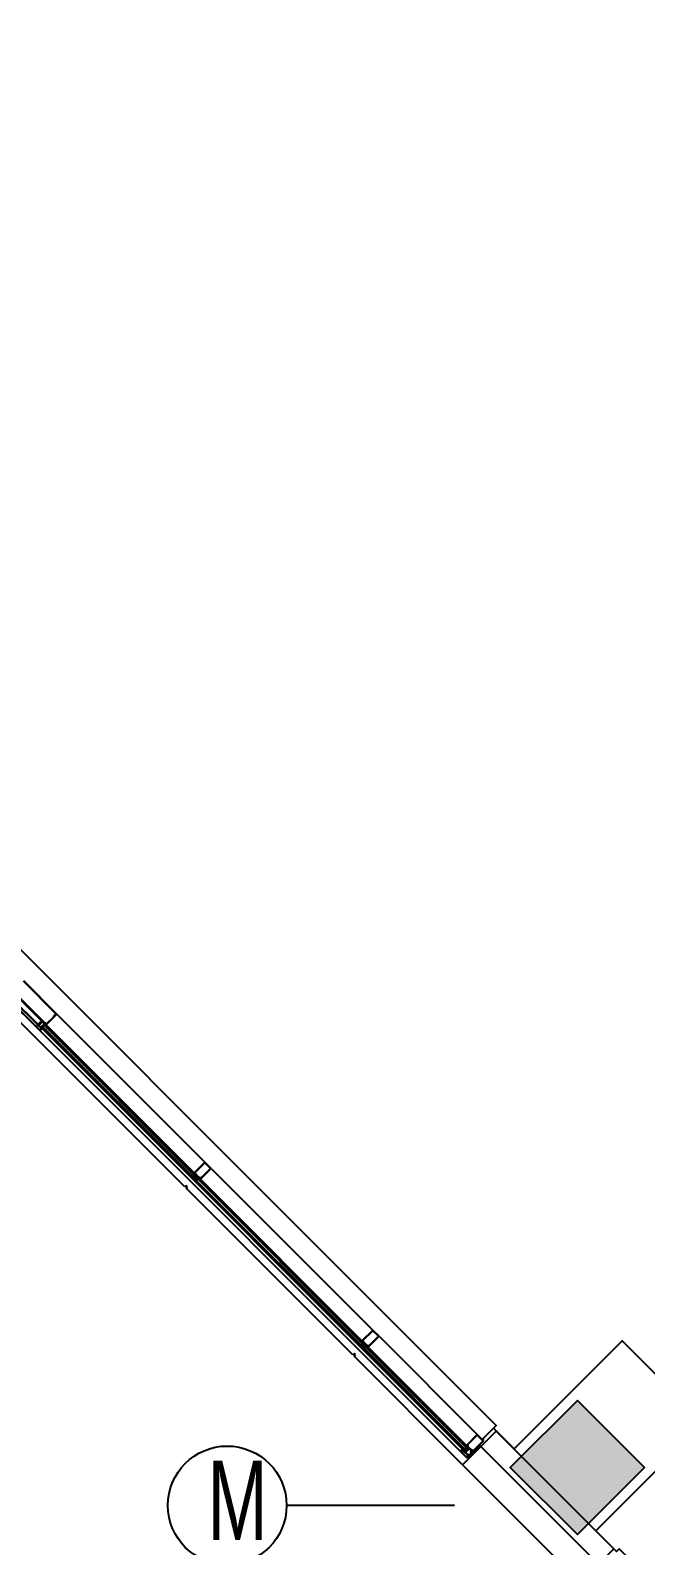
# Model space of a CAD drawing. Header units: inches. Extents: x -71 to 4528, y -885 to 4524.
# Drawn here: x 249.4 to 405, y 367.9 to 750.8 of the extents above; entities that cross this region are included whole.
import ezdxf

# ---------------------------------------------------------------- set-up
doc = ezdxf.new("R2010")
doc.units = ezdxf.units.IN
doc.header["$LTSCALE"] = 96
doc.header["$MEASUREMENT"] = 0
for name, color, linetype in [('A-Anno-Bldg', 7, 'Continuous'), ('A-Bldg-Patt', 5, 'Continuous'), ('A-Cols-Bldg', 235, 'Continuous'), ('A-Glaz-Exst', 53, 'Continuous'), ('A-Wall-Bldg', 235, 'Continuous')]:
    doc.layers.add(name, color=color, linetype=linetype)
doc.layers.add('Viewport', color=14, linetype='Continuous', plot=False)
doc.styles.add('XFINE_1-8', font='ARIALN.TTF', dxfattribs={"width": 0.8, "height": 10})

msp = doc.modelspace()

# ---------------------------------------------------------------- hatches: boundary and pattern name
at = {"layer": 'A-Bldg-Patt'}
msp.add_hatch(color=256, dxfattribs=at).paths.add_polyline_path([(387.69, 404.65), (370.72, 387.68), (387.69, 370.71), (404.66, 387.68)])

# ---------------------------------------------------------------- linework, layer by layer
at = {"layer": 'A-Anno-Bldg'}
msp.add_lwpolyline([(356.65, 378.11), (314.19, 378.11)], dxfattribs=at)
msp.add_circle((299.19, 378.11), 15, dxfattribs=at)
at = {"layer": 'A-Cols-Bldg'}
msp.add_lwpolyline([(387.69, 404.65), (370.72, 387.68), (387.69, 370.71), (404.66, 387.68)], close=True, dxfattribs=at)
at = {"layer": 'A-Glaz-Exst'}
for p, q in [((247.68, 510.72), (256.16, 502.23)), ((255.98, 502.23), (247.68, 510.54)), ((243.43, 506.47), (251.92, 497.99)), ((251.93, 498.07), (243.51, 506.48)), ((244.78, 506.01), (251.46, 499.34)), ((251.54, 499.42), (244.87, 506.1)), ((253.17, 499.94), (245.39, 507.72)), ((246.06, 506.88), (252.32, 500.61)), ((255.81, 502.24), (255.28, 501.71)), ((255.37, 501.62), (255.86, 502.11)), ((255.46, 501.53), (255.37, 501.62)), ((255.41, 501.66), (255.98, 502.23)), ((256.16, 502.23), (255.45, 501.53)), ((255.86, 502.19), (255.81, 502.24)), ((256.16, 502.23), (293.55, 464.84)), ((288.51, 458.57), (246.44, 500.64)), ((251.16, 499.43), (251.24, 499.51)), ((251.4, 499.19), (251.16, 499.43)), ((251.21, 499.53), (251.24, 499.56)), ((251.5, 499.24), (251.21, 499.53)), ((251.22, 499.37), (251.3, 499.45)), ((251.24, 499.56), (251.53, 499.27)), ((251.34, 499.64), (251.41, 499.72)), ((251.45, 499.53), (251.34, 499.64)), ((251.34, 499.25), (251.42, 499.33)), ((251.48, 499.26), (251.4, 499.19)), ((251.88, 500.17), (251.41, 499.7)), ((251.41, 499.7), (251.43, 499.69)), ((251.42, 499.68), (251.43, 499.67)), ((251.46, 499.34), (251.5, 499.34)), ((251.61, 499.37), (251.5, 499.47)), ((251.5, 499.34), (251.5, 499.29)), ((251.5, 499.29), (252.06, 498.74)), ((251.53, 499.27), (251.5, 499.24)), ((251.56, 499.69), (251.79, 499.91)), ((251.56, 499.67), (251.58, 499.69)), ((251.58, 499.71), (251.59, 499.73)), ((251.59, 499.73), (251.7, 499.75)), ((252.11, 498.86), (251.59, 499.38)), ((251.69, 499.44), (251.61, 499.37)), ((251.66, 499.61), (251.65, 499.59)), ((251.65, 499.46), (251.65, 499.45)), ((251.88, 499.82), (251.66, 499.59)), ((251.66, 499.46), (251.67, 499.44)), ((251.67, 499.44), (252.14, 499.91)), ((251.7, 499.62), (251.69, 499.61)), ((251.72, 499.73), (251.7, 499.62)), ((251.79, 499.91), (251.92, 499.95)), ((251.9, 500.07), (251.88, 500.17)), ((251.92, 499.95), (251.88, 499.82)), ((252.08, 500.24), (251.9, 500.07)), ((251.92, 497.99), (252.45, 498.52)), ((358.16, 391.75), (251.92, 497.99)), ((252.04, 498.18), (251.93, 498.07)), ((251.97, 498.25), (252.04, 498.18)), ((252.1, 498.43), (251.99, 498.37)), ((251.99, 498.37), (252.05, 498.31)), ((252.07, 498.21), (252, 498.29)), ((252.02, 498.62), (252.11, 498.53)), ((252.04, 499.93), (252.21, 500.1)), ((252.14, 499.91), (252.04, 499.93)), ((252.32, 500.61), (252.05, 500.35)), ((252.05, 500.26), (252.08, 500.24)), ((252.05, 498.31), (252.22, 498.37)), ((252.22, 498.37), (252.07, 498.21)), ((252.11, 498.82), (252.11, 498.86)), ((252.15, 498.82), (252.11, 498.82)), ((252.25, 499), (252.12, 498.87)), ((252.12, 498.87), (252.21, 498.78)), ((252.23, 498.54), (252.12, 498.65)), ((252.16, 498.81), (252.15, 498.82)), ((252.16, 498.76), (252.16, 498.81)), ((252.21, 498.76), (252.16, 498.76)), ((252.17, 498.73), (252.16, 498.72)), ((252.16, 498.72), (252.19, 498.62)), ((252.2, 498.68), (252.17, 498.73)), ((252.19, 498.62), (252.29, 498.59)), ((252.2, 499.04), (252.38, 499.22)), ((290.59, 460.65), (252.2, 499.04)), ((252.21, 498.69), (252.2, 498.68)), ((252.43, 498.54), (252.2, 498.41)), ((252.2, 498.41), (252.4, 498.53)), ((252.2, 498.41), (252.22, 498.37)), ((252.22, 498.37), (252.2, 498.41)), ((252.21, 500.1), (252.23, 500.08)), ((252.22, 498.75), (252.21, 498.76)), ((252.24, 498.63), (252.25, 498.65)), ((252.29, 498.61), (252.24, 498.63)), ((252.66, 498.6), (252.25, 499)), ((290.59, 460.74), (252.29, 499.04)), ((252.29, 498.59), (252.29, 498.61)), ((252.32, 500.08), (252.58, 500.35)), ((252.32, 498.66), (358.69, 392.29)), ((290.64, 460.78), (252.33, 499.09)), ((252.34, 498.63), (252.33, 498.64)), ((252.34, 498.65), (252.46, 498.53)), ((252.34, 498.58), (252.34, 498.63)), ((252.38, 498.58), (252.34, 498.58)), ((252.38, 499.22), (290.77, 460.83)), ((290.68, 460.83), (252.38, 499.13)), ((252.4, 498.57), (252.38, 498.58)), ((252.4, 498.53), (252.4, 498.57)), ((252.45, 498.52), (252.43, 498.54)), ((252.45, 499.15), (252.81, 499.5)), ((252.71, 498.89), (252.45, 499.15)), ((252.46, 498.53), (252.66, 498.6)), ((252.82, 499.4), (252.55, 499.14)), ((252.55, 499.09), (252.7, 498.94)), ((252.58, 500.35), (253.2, 499.74)), ((252.84, 499.34), (252.61, 499.11)), ((252.75, 498.93), (252.71, 498.89)), ((252.73, 499.57), (252.91, 499.75)), ((291.12, 461.18), (252.73, 499.57)), ((252.75, 498.94), (252.76, 498.96)), ((252.77, 498.95), (252.75, 498.93)), ((252.76, 498.96), (252.77, 498.95)), ((252.81, 499.5), (253.06, 499.24)), ((291.12, 461.27), (252.82, 499.57)), ((291.17, 461.31), (252.86, 499.62)), ((253.01, 499.26), (252.86, 499.4)), ((252.91, 499.75), (291.3, 461.36)), ((291.21, 461.36), (252.91, 499.66)), ((252.96, 499.71), (253.09, 499.83)), ((253.36, 499.3), (252.96, 499.71)), ((252.99, 499.19), (253.01, 499.21)), ((253, 499.18), (252.99, 499.19)), ((253.02, 499.2), (253, 499.18)), ((253.06, 499.24), (253.02, 499.2)), ((253.09, 499.83), (253.18, 499.74)), ((253.18, 499.95), (253.17, 499.94)), ((253.22, 499.78), (253.23, 499.8)), ((253.27, 499.75), (253.22, 499.78)), ((253.23, 499.8), (253.33, 499.77)), ((253.26, 499.74), (253.27, 499.75)), ((253.3, 499.83), (253.41, 499.72)), ((253.32, 499.71), (253.31, 499.7)), ((253.31, 499.62), (253.43, 499.5)), ((253.31, 499.61), (253.42, 499.5)), ((253.35, 499.66), (253.32, 499.71)), ((253.33, 499.77), (253.36, 499.67)), ((253.53, 499.78), (253.35, 499.95)), ((253.36, 499.67), (253.35, 499.66)), ((253.42, 499.5), (253.36, 499.3)), ((253.42, 499.49), (290.81, 462.1)), ((255.46, 501.53), (253.43, 499.5)), ((255.25, 501.5), (253.53, 499.78)), ((255.45, 501.53), (255.41, 501.57)), ((293.55, 464.84), (290.81, 462.1)), ((293.55, 464.67), (290.99, 462.1)), ((295.14, 463.25), (293.55, 464.84)), ((294.96, 463.25), (293.55, 464.67)), ((290.51, 461.17), (290.47, 461.13)), ((290.47, 461.13), (290.73, 460.87)), ((290.53, 461.19), (290.51, 461.17)), ((290.52, 461.16), (290.54, 461.18)), ((290.67, 460.97), (290.52, 461.11)), ((290.54, 461.18), (290.53, 461.19)), ((290.59, 460.65), (290.77, 460.83)), ((290.92, 461.26), (290.69, 461.03)), ((290.98, 461.23), (290.72, 460.97)), ((290.73, 460.87), (291.08, 461.23)), ((290.78, 461.44), (290.76, 461.42)), ((290.76, 461.42), (290.77, 461.41)), ((290.77, 461.41), (290.79, 461.43)), ((290.82, 461.48), (290.78, 461.44)), ((290.81, 462.1), (291.4, 461.51)), ((291.08, 461.23), (290.82, 461.48)), ((290.84, 461.43), (290.98, 461.28)), ((290.85, 460.82), (290.84, 460.79)), ((290.84, 460.79), (290.84, 460.76)), ((290.84, 460.76), (290.84, 460.74)), ((290.84, 460.74), (290.85, 460.71)), ((290.86, 460.87), (290.85, 460.85)), ((290.85, 460.85), (290.85, 460.82)), ((290.85, 460.71), (290.85, 460.69)), ((290.85, 460.69), (290.86, 460.66)), ((290.87, 460.9), (290.86, 460.87)), ((290.86, 460.66), (290.87, 460.64)), ((290.88, 460.93), (290.87, 460.9)), ((290.87, 460.64), (290.89, 460.62)), ((290.9, 460.96), (290.88, 460.93)), ((290.89, 460.62), (290.9, 460.61)), ((290.92, 460.99), (290.9, 460.96)), ((290.9, 460.61), (290.92, 460.59)), ((290.94, 461.01), (290.92, 460.99)), ((290.92, 460.59), (290.94, 460.58)), ((291.06, 461.85), (290.94, 461.72)), ((290.96, 461.04), (290.94, 461.01)), ((290.94, 460.58), (290.96, 460.57)), ((290.95, 460.3), (291.12, 460.47)), ((333.02, 418.22), (290.95, 460.3)), ((290.98, 461.06), (290.96, 461.04)), ((290.96, 460.57), (290.98, 460.56)), ((291, 461.08), (290.98, 461.06)), ((290.98, 460.56), (291.01, 460.55)), ((290.99, 462.1), (291.1, 461.99)), ((291.03, 461.1), (291, 461.08)), ((291.01, 460.55), (291.03, 460.55)), ((291.05, 461.12), (291.03, 461.1)), ((291.03, 460.55), (291.06, 460.54)), ((333.03, 418.31), (291.04, 460.3)), ((291.08, 461.14), (291.05, 461.12)), ((291.06, 460.54), (291.09, 460.55)), ((291.11, 461.15), (291.08, 461.14)), ((333.06, 418.36), (291.08, 460.34)), ((291.09, 460.55), (291.11, 460.55)), ((291.1, 461.99), (291.17, 462.05)), ((291.14, 461.17), (291.11, 461.15)), ((291.11, 460.55), (291.14, 460.56)), ((291.12, 461.18), (291.3, 461.36)), ((291.12, 460.47), (333.2, 418.4)), ((333.11, 418.39), (291.12, 460.38)), ((291.16, 461.18), (291.14, 461.17)), ((291.14, 460.56), (291.17, 460.56)), ((291.19, 461.19), (291.16, 461.18)), ((291.23, 461.99), (291.17, 461.92)), ((291.17, 461.92), (292.22, 460.87)), ((291.17, 460.43), (291.52, 460.78)), ((291.17, 460.56), (291.2, 460.57)), ((291.42, 460.17), (291.17, 460.43)), ((291.22, 461.19), (291.19, 461.19)), ((291.2, 460.57), (291.23, 460.59)), ((291.25, 461.2), (291.22, 461.19)), ((291.23, 460.59), (291.26, 460.6)), ((291.28, 461.2), (291.25, 461.2)), ((291.26, 460.6), (291.28, 460.62)), ((291.53, 460.69), (291.27, 460.42)), ((291.27, 460.37), (291.41, 460.23)), ((291.32, 461.42), (291.28, 461.38)), ((291.3, 461.2), (291.28, 461.2)), ((291.28, 460.62), (291.31, 460.64)), ((291.33, 461.19), (291.3, 461.2)), ((291.31, 460.64), (291.33, 460.66)), ((291.39, 461.35), (291.32, 461.42)), ((291.35, 461.18), (291.33, 461.19)), ((291.33, 460.66), (291.36, 460.68)), ((291.56, 460.62), (291.33, 460.4)), ((291.37, 461.18), (291.35, 461.18)), ((291.4, 461.51), (291.36, 461.47)), ((291.36, 461.47), (291.43, 461.4)), ((291.36, 460.68), (291.38, 460.71)), ((291.4, 461.17), (291.37, 461.18)), ((291.38, 460.71), (291.4, 460.73)), ((291.43, 461.4), (291.39, 461.35)), ((291.42, 461.15), (291.4, 461.17)), ((291.4, 460.73), (291.42, 460.76)), ((291.43, 461.14), (291.42, 461.15)), ((291.42, 460.76), (291.44, 460.78)), ((291.47, 460.22), (291.42, 460.17)), ((291.43, 461.4), (291.47, 461.44)), ((291.45, 461.12), (291.43, 461.14)), ((291.44, 460.78), (291.45, 460.81)), ((291.46, 461.1), (291.45, 461.12)), ((291.45, 460.81), (291.46, 460.84)), ((291.47, 461.08), (291.46, 461.1)), ((291.46, 460.84), (291.48, 460.87)), ((291.46, 460.23), (291.48, 460.25)), ((291.47, 461.44), (291.74, 461.18)), ((291.48, 461.06), (291.47, 461.08)), ((291.49, 460.24), (291.47, 460.22)), ((291.49, 461.03), (291.48, 461.06)), ((291.48, 460.83), (291.65, 461)), ((291.48, 460.9), (291.49, 460.92)), ((291.48, 460.87), (291.48, 460.9)), ((333.55, 418.75), (291.48, 460.83)), ((291.48, 460.25), (291.49, 460.24)), ((291.49, 461.01), (291.49, 461.03)), ((291.49, 460.98), (291.49, 461.01)), ((291.49, 460.95), (291.49, 460.98)), ((291.49, 460.92), (291.49, 460.95)), ((291.52, 460.78), (291.78, 460.53)), ((333.55, 418.84), (291.57, 460.83)), ((291.73, 460.54), (291.58, 460.69)), ((333.59, 418.89), (291.61, 460.87)), ((291.69, 461.13), (291.65, 461.09)), ((291.65, 461.09), (291.72, 461.02)), ((291.65, 461), (333.73, 418.93)), ((333.64, 418.93), (291.65, 460.92)), ((291.72, 461.02), (291.68, 460.98)), ((291.74, 461.18), (291.69, 461.13)), ((291.69, 461.13), (291.76, 461.06)), ((291.71, 460.47), (291.73, 460.49)), ((291.72, 460.46), (291.71, 460.47)), ((291.73, 460.48), (291.72, 460.46)), ((291.78, 460.53), (291.73, 460.48)), ((291.76, 461.06), (291.81, 461.11)), ((291.81, 461.11), (292.4, 460.51)), ((292.15, 460.77), (292.02, 460.64)), ((292.22, 460.87), (292.28, 460.94)), ((292.35, 460.87), (292.28, 460.8)), ((292.28, 460.8), (292.4, 460.69)), ((292.4, 460.69), (294.96, 463.25)), ((292.4, 460.51), (295.14, 463.25)), ((292.4, 460.51), (333.24, 419.68)), ((295.14, 463.25), (335.98, 422.42)), ((288.91, 458.88), (288.51, 458.57)), ((288.86, 458.21), (289.17, 458.61)), ((330.94, 416.14), (288.86, 458.21)), ((289.17, 458.61), (288.91, 458.88)), ((335.98, 422.42), (333.24, 419.68)), ((335.98, 422.24), (333.41, 419.68)), ((337.57, 420.83), (335.98, 422.42)), ((337.39, 420.83), (335.98, 422.24)), ((332.94, 418.75), (332.9, 418.7)), ((332.9, 418.7), (333.15, 418.45)), ((332.96, 418.76), (332.94, 418.75)), ((332.95, 418.74), (332.97, 418.75)), ((333.1, 418.54), (332.95, 418.69)), ((332.97, 418.75), (332.96, 418.76)), ((333.02, 418.22), (333.2, 418.4)), ((333.35, 418.83), (333.12, 418.6)), ((333.41, 418.81), (333.15, 418.54)), ((333.15, 418.45), (333.51, 418.8)), ((333.21, 419.01), (333.19, 418.99)), ((333.19, 418.99), (333.2, 418.98)), ((333.2, 418.98), (333.22, 419)), ((333.25, 419.05), (333.21, 419.01)), ((333.24, 419.68), (333.83, 419.08)), ((333.51, 418.8), (333.25, 419.05)), ((333.26, 419), (333.41, 418.86)), ((333.28, 418.42), (333.27, 418.39)), ((333.27, 418.39), (333.27, 418.36)), ((333.27, 418.36), (333.27, 418.34)), ((333.27, 418.34), (333.27, 418.31)), ((333.27, 418.31), (333.27, 418.28)), ((333.27, 418.28), (333.28, 418.26)), ((333.29, 418.45), (333.28, 418.42)), ((333.28, 418.26), (333.29, 418.24)), ((333.3, 418.48), (333.29, 418.45)), ((333.29, 418.24), (333.3, 418.22)), ((333.31, 418.5), (333.3, 418.48)), ((333.3, 418.22), (333.31, 418.2)), ((333.33, 418.53), (333.31, 418.5)), ((333.31, 418.2), (333.33, 418.18)), ((333.34, 418.56), (333.33, 418.53)), ((333.33, 418.18), (333.35, 418.16)), ((333.36, 418.58), (333.34, 418.56)), ((333.35, 418.16), (333.37, 418.15)), ((333.49, 419.42), (333.36, 419.3)), ((333.38, 418.61), (333.36, 418.58)), ((333.37, 418.15), (333.39, 418.14)), ((333.37, 417.87), (333.55, 418.05)), ((359.18, 392.06), (333.37, 417.87)), ((333.4, 418.63), (333.38, 418.61)), ((333.39, 418.14), (333.41, 418.13)), ((333.43, 418.66), (333.4, 418.63)), ((333.41, 419.68), (333.53, 419.56)), ((333.41, 418.13), (333.43, 418.12)), ((333.45, 418.68), (333.43, 418.66)), ((333.43, 418.12), (333.46, 418.12)), ((333.48, 418.7), (333.45, 418.68)), ((333.46, 418.12), (333.49, 418.12)), ((359.19, 392.15), (333.46, 417.87)), ((333.51, 418.71), (333.48, 418.7)), ((333.49, 418.12), (333.51, 418.12)), ((333.53, 418.73), (333.51, 418.71)), ((333.51, 418.12), (333.54, 418.12)), ((359.22, 392.2), (333.51, 417.91)), ((333.53, 419.56), (333.59, 419.63)), ((333.56, 418.74), (333.53, 418.73)), ((333.54, 418.12), (333.57, 418.13)), ((333.55, 418.75), (333.73, 418.93)), ((333.55, 418.05), (359.36, 392.24)), ((359.27, 392.23), (333.55, 417.96)), ((333.59, 418.75), (333.56, 418.74)), ((333.57, 418.13), (333.6, 418.14)), ((333.66, 419.56), (333.59, 419.5)), ((333.59, 419.5), (334.65, 418.44)), ((333.62, 418.76), (333.59, 418.75)), ((333.6, 418), (333.95, 418.36)), ((333.6, 418.14), (333.63, 418.15)), ((333.85, 417.75), (333.6, 418)), ((333.65, 418.77), (333.62, 418.76)), ((333.63, 418.15), (333.65, 418.16)), ((333.68, 418.77), (333.65, 418.77)), ((333.65, 418.16), (333.68, 418.18)), ((333.7, 418.77), (333.68, 418.77)), ((333.68, 418.18), (333.71, 418.19)), ((333.96, 418.26), (333.69, 418)), ((333.69, 417.95), (333.84, 417.8)), ((333.75, 419), (333.7, 418.96)), ((333.73, 418.77), (333.7, 418.77)), ((333.71, 418.19), (333.73, 418.21)), ((333.75, 418.76), (333.73, 418.77)), ((333.73, 418.21), (333.76, 418.23)), ((333.82, 418.93), (333.75, 419)), ((333.78, 418.76), (333.75, 418.76)), ((333.98, 418.2), (333.75, 417.97)), ((333.76, 418.23), (333.78, 418.25)), ((333.8, 418.75), (333.78, 418.76)), ((333.78, 418.25), (333.81, 418.28)), ((333.83, 419.08), (333.79, 419.04)), ((333.79, 419.04), (333.86, 418.97)), ((333.82, 418.74), (333.8, 418.75)), ((333.81, 418.28), (333.83, 418.3)), ((333.86, 418.97), (333.82, 418.93)), ((333.84, 418.73), (333.82, 418.74)), ((333.83, 418.3), (333.85, 418.33)), ((333.86, 418.71), (333.84, 418.73)), ((333.85, 418.33), (333.86, 418.36)), ((333.9, 417.79), (333.85, 417.75)), ((333.86, 418.97), (333.9, 419.01)), ((333.87, 418.69), (333.86, 418.71)), ((333.86, 418.36), (333.88, 418.38)), ((333.89, 418.67), (333.87, 418.69)), ((333.88, 418.38), (333.89, 418.41)), ((333.9, 418.65), (333.89, 418.67)), ((333.89, 418.41), (333.9, 418.44)), ((333.89, 417.8), (333.9, 417.82)), ((333.9, 419.01), (334.16, 418.75)), ((333.91, 418.63), (333.9, 418.65)), ((333.9, 418.4), (334.08, 418.58)), ((333.9, 418.44), (333.91, 418.47)), ((359.71, 392.59), (333.9, 418.4)), ((333.9, 417.82), (333.91, 417.81)), ((333.91, 417.81), (333.9, 417.79)), ((333.91, 418.6), (333.91, 418.63)), ((333.92, 418.58), (333.91, 418.6)), ((333.91, 418.47), (333.92, 418.5)), ((333.92, 418.55), (333.92, 418.58)), ((333.92, 418.53), (333.92, 418.55)), ((333.92, 418.5), (333.92, 418.53)), ((333.95, 418.36), (334.2, 418.1)), ((359.71, 392.68), (333.99, 418.4)), ((334.15, 418.12), (334.01, 418.26)), ((359.75, 392.73), (334.04, 418.45)), ((334.12, 418.71), (334.08, 418.67)), ((334.08, 418.67), (334.15, 418.6)), ((334.08, 418.58), (359.89, 392.77)), ((359.8, 392.77), (334.08, 418.49)), ((334.15, 418.6), (334.11, 418.55)), ((334.16, 418.75), (334.12, 418.71)), ((334.12, 418.71), (334.19, 418.64)), ((334.13, 418.05), (334.15, 418.07)), ((334.14, 418.04), (334.13, 418.05)), ((334.16, 418.06), (334.14, 418.04)), ((334.2, 418.1), (334.16, 418.06)), ((334.19, 418.64), (334.23, 418.68)), ((334.23, 418.68), (334.83, 418.09)), ((334.57, 418.34), (334.45, 418.21)), ((334.65, 418.44), (334.71, 418.51)), ((334.78, 418.45), (334.71, 418.38)), ((334.71, 418.38), (334.83, 418.26)), ((334.83, 418.26), (337.39, 420.83)), ((334.83, 418.09), (337.57, 420.83)), ((334.83, 418.09), (359.66, 393.25)), ((337.57, 420.83), (362.4, 395.99)), ((331.34, 416.45), (330.94, 416.14)), ((331.29, 415.79), (331.6, 416.19)), ((358.69, 388.39), (331.29, 415.79)), ((331.6, 416.19), (331.34, 416.45)), ((362.4, 395.99), (359.66, 393.25)), ((359.94, 393.4), (362.38, 395.84)), ((361.4, 391.94), (363.84, 394.38)), ((362.38, 395.84), (363.9, 394.31)), ((363.99, 394.4), (362.4, 395.99)), ((363.84, 394.38), (363.9, 394.31)), ((363.9, 394.31), (363.99, 394.4)), ((358.69, 392.28), (358.16, 391.75)), ((358.16, 391.75), (359.75, 390.16)), ((358.24, 391.76), (358.35, 391.87)), ((359.76, 390.24), (358.24, 391.76)), ((358.35, 391.87), (358.42, 391.8)), ((358.38, 391.9), (358.53, 392.06)), ((358.45, 391.83), (358.38, 391.9)), ((358.46, 391.84), (358.48, 391.87)), ((358.5, 391.81), (358.46, 391.84)), ((358.48, 391.87), (358.53, 392.06)), ((358.52, 391.83), (358.5, 391.81)), ((358.57, 391.92), (358.52, 391.83)), ((358.53, 392.06), (358.58, 392.03)), ((358.53, 392.06), (358.58, 392.03)), ((358.58, 392.03), (358.71, 392.26)), ((358.58, 392.03), (358.69, 392.23)), ((358.77, 391.82), (358.67, 391.93)), ((358.69, 392.29), (358.76, 392.49)), ((358.81, 392.17), (358.69, 392.29)), ((358.71, 392.26), (358.69, 392.28)), ((358.69, 392.23), (358.74, 392.23)), ((358.71, 392.06), (358.82, 391.95)), ((358.74, 392.23), (358.81, 392.16)), ((358.76, 392.49), (359.16, 392.08)), ((358.76, 392.11), (358.77, 392.12)), ((358.79, 392.02), (358.76, 392.11)), ((358.77, 392.12), (358.8, 392.07)), ((358.89, 391.98), (358.79, 392.02)), ((358.8, 392.07), (358.81, 392.08)), ((358.85, 392.04), (358.84, 392.03)), ((358.84, 392.03), (358.9, 392)), ((358.9, 392), (358.89, 391.98)), ((358.92, 392.05), (359.28, 391.69)), ((359.19, 391.6), (358.93, 391.86)), ((359.03, 391.95), (358.94, 392.04)), ((359.06, 391.67), (358.99, 391.6)), ((358.99, 391.6), (359.23, 391.35)), ((359.16, 392.08), (359.03, 391.95)), ((359.06, 391.72), (359.04, 391.7)), ((359.04, 391.7), (359.33, 391.41)), ((359.05, 391.54), (359.12, 391.61)), ((359.35, 391.43), (359.06, 391.72)), ((359.96, 392.84), (359.07, 391.96)), ((359.07, 391.96), (360.08, 392.72)), ((359.07, 391.96), (359.2, 391.83)), ((359.12, 392.56), (359.08, 392.52)), ((359.08, 392.52), (359.33, 392.26)), ((359.14, 392.58), (359.12, 392.56)), ((359.13, 392.56), (359.15, 392.57)), ((359.28, 392.36), (359.13, 392.51)), ((359.15, 392.57), (359.14, 392.58)), ((359.24, 391.88), (359.16, 391.8)), ((359.16, 391.8), (359.27, 391.7)), ((359.17, 391.42), (359.24, 391.49)), ((359.36, 392.24), (359.18, 392.06)), ((359.23, 391.6), (359.19, 391.6)), ((359.96, 392.84), (359.2, 391.83)), ((359.2, 391.83), (360.08, 392.72)), ((359.7, 392.33), (359.23, 391.87)), ((359.23, 391.87), (359.25, 391.85)), ((359.23, 391.56), (359.23, 391.6)), ((359.56, 391.24), (359.23, 391.56)), ((359.23, 391.35), (359.31, 391.43)), ((359.26, 391.84), (359.25, 391.85)), ((359.53, 392.65), (359.3, 392.42)), ((359.32, 391.65), (359.65, 391.32)), ((359.59, 392.63), (359.33, 392.36)), ((359.33, 392.26), (359.69, 392.62)), ((359.33, 391.64), (359.44, 391.53)), ((359.33, 391.41), (359.35, 391.43)), ((359.39, 392.83), (359.37, 392.81)), ((359.37, 392.81), (359.38, 392.8)), ((359.38, 392.8), (359.4, 392.82)), ((359.38, 391.85), (359.61, 392.08)), ((359.43, 392.87), (359.39, 392.83)), ((359.41, 391.86), (359.39, 391.84)), ((359.42, 391.89), (359.41, 391.88)), ((359.53, 391.92), (359.42, 391.89)), ((359.69, 392.62), (359.43, 392.87)), ((359.44, 392.82), (359.59, 392.68)), ((359.44, 391.53), (359.51, 391.61)), ((359.66, 393.25), (359.47, 393.19)), ((359.47, 393.19), (359.87, 392.79)), ((359.47, 391.76), (359.49, 391.78)), ((359.48, 391.62), (359.47, 391.62)), ((359.71, 391.98), (359.48, 391.75)), ((359.48, 391.62), (359.5, 391.6)), ((359.5, 391.6), (359.96, 392.07)), ((359.51, 391.78), (359.52, 391.79)), ((359.52, 391.79), (359.55, 391.9)), ((359.6, 391.24), (359.56, 391.24)), ((359.6, 391.19), (359.6, 391.24)), ((360.03, 390.76), (359.6, 391.19)), ((359.61, 392.08), (359.74, 392.11)), ((359.66, 393.25), (359.67, 393.24)), ((359.78, 393.14), (359.66, 393.25)), ((359.67, 393.24), (359.72, 393.24)), ((359.69, 391.28), (360.17, 390.8)), ((359.73, 392.23), (359.7, 392.33)), ((359.89, 392.77), (359.71, 392.59)), ((359.74, 392.11), (359.71, 391.98)), ((359.72, 393.24), (359.72, 393.2)), ((359.72, 393.2), (359.73, 393.19)), ((359.73, 393.19), (359.77, 393.19)), ((359.9, 392.4), (359.73, 392.23)), ((359.75, 390.16), (360.28, 390.69)), ((359.77, 393.19), (359.77, 393.14)), ((359.77, 393.14), (359.78, 393.13)), ((359.79, 390.52), (360.03, 390.76)), ((359.83, 393.19), (359.82, 393.18)), ((359.82, 393.18), (359.88, 393.15)), ((359.93, 393.16), (359.83, 393.19)), ((359.88, 393.15), (359.86, 393.14)), ((359.86, 392.09), (360.03, 392.27)), ((359.96, 392.07), (359.86, 392.09)), ((359.87, 392.79), (360, 392.92)), ((360.14, 392.77), (359.87, 392.51)), ((359.87, 392.42), (359.9, 392.4)), ((359.88, 393.23), (359.94, 393.17)), ((359.9, 393.02), (359.9, 393.01)), ((359.9, 393.01), (359.95, 393.01)), ((359.91, 393.09), (359.92, 393.1)), ((360, 392.92), (359.91, 393)), ((359.92, 393.1), (359.95, 393.05)), ((359.96, 393.06), (359.93, 393.16)), ((360.06, 393.18), (359.94, 393.31)), ((359.94, 393.17), (359.99, 393.12)), ((359.95, 393.05), (359.96, 393.06)), ((359.95, 393.01), (359.95, 392.97)), ((359.95, 392.97), (359.96, 392.95)), ((359.96, 392.95), (360, 392.95)), ((360.08, 392.72), (359.96, 392.84)), ((360, 392.95), (360, 392.91)), ((360, 392.91), (360.14, 392.77)), ((361.01, 392.04), (360.03, 393.01)), ((360.03, 392.27), (360.05, 392.24)), ((360.26, 390.71), (360.03, 390.58)), ((360.26, 390.71), (360.03, 390.58)), ((360.03, 390.58), (360.05, 390.54)), ((360.03, 390.58), (360.05, 390.54)), ((360.14, 392.24), (360.4, 392.51)), ((360.17, 390.8), (360.42, 390.94)), ((360.28, 390.69), (360.26, 390.71)), ((360.28, 390.69), (360.26, 390.71)), ((360.28, 390.69), (361.12, 391.53)), ((360.4, 392.51), (360.9, 392.02)), ((360.42, 390.94), (360.96, 391.49)), ((360.43, 390.74), (360.44, 390.77)), ((360.43, 390.72), (360.43, 390.74)), ((360.43, 390.69), (360.43, 390.72)), ((360.43, 390.67), (360.43, 390.69)), ((360.44, 390.64), (360.43, 390.67)), ((360.44, 390.77), (360.45, 390.79)), ((360.44, 390.62), (360.44, 390.64)), ((360.45, 390.6), (360.44, 390.62)), ((360.45, 390.79), (360.46, 390.82)), ((360.46, 390.58), (360.45, 390.6)), ((360.46, 390.82), (360.47, 390.84)), ((360.48, 390.56), (360.46, 390.58)), ((360.47, 390.84), (360.48, 390.87)), ((360.48, 390.87), (360.5, 390.89)), ((360.49, 390.55), (360.48, 390.56)), ((360.51, 390.53), (360.49, 390.55)), ((360.5, 390.89), (360.51, 390.92)), ((360.51, 390.92), (360.53, 390.94)), ((360.53, 390.94), (360.55, 390.96)), ((360.55, 390.96), (360.57, 390.98)), ((360.57, 390.98), (360.6, 391)), ((360.6, 391), (360.62, 391.02)), ((360.62, 391.02), (360.65, 391.03)), ((360.65, 391.03), (360.67, 391.05)), ((360.67, 391.05), (360.7, 391.06)), ((360.7, 391.06), (360.72, 391.07)), ((360.88, 391.49), (360.72, 391.64)), ((360.72, 391.07), (360.75, 391.08)), ((360.79, 391.77), (360.74, 391.82)), ((360.75, 391.08), (360.77, 391.08)), ((360.83, 392.08), (360.77, 391.88)), ((360.77, 391.88), (360.88, 391.77)), ((360.77, 391.75), (360.79, 391.77)), ((360.77, 391.08), (360.8, 391.08)), ((360.79, 391.86), (360.88, 391.76)), ((360.79, 391.67), (360.9, 391.55)), ((361.15, 390.85), (360.79, 391.2)), ((360.8, 391.08), (360.82, 391.08)), ((360.84, 390.55), (360.81, 390.54)), ((360.82, 391.08), (360.85, 391.08)), ((361.23, 391.68), (360.83, 392.08)), ((360.84, 391.72), (360.83, 391.71)), ((360.83, 391.71), (360.86, 391.61)), ((360.87, 391.67), (360.84, 391.72)), ((360.86, 390.57), (360.84, 390.55)), ((360.85, 391.08), (360.87, 391.08)), ((360.86, 391.61), (360.96, 391.58)), ((360.88, 390.59), (360.86, 390.57)), ((360.88, 391.68), (360.87, 391.67)), ((360.87, 391.08), (360.89, 391.07)), ((360.91, 390.61), (360.88, 390.59)), ((360.89, 391.07), (360.91, 391.06)), ((360.9, 392.02), (360.91, 392)), ((360.91, 392), (360.95, 392)), ((360.91, 391.62), (360.93, 391.64)), ((360.97, 391.6), (360.91, 391.62)), ((360.91, 391.06), (360.93, 391.05)), ((360.93, 390.63), (360.91, 390.61)), ((360.93, 391.05), (360.95, 391.04)), ((360.94, 390.65), (360.93, 390.63)), ((360.96, 390.68), (360.94, 390.65)), ((360.95, 392), (360.95, 391.96)), ((360.95, 391.96), (360.96, 391.95)), ((360.96, 391.49), (360.95, 391.5)), ((360.95, 391.04), (360.97, 391.03)), ((360.96, 391.95), (361.01, 391.95)), ((360.96, 391.58), (360.97, 391.6)), ((360.98, 390.7), (360.96, 390.68)), ((360.97, 391.03), (360.98, 391.01)), ((360.98, 391.01), (361, 390.99)), ((360.99, 390.73), (360.98, 390.7)), ((361, 390.75), (360.99, 390.73)), ((361, 391.65), (361.12, 391.53)), ((361, 390.99), (361.01, 390.97)), ((361.01, 390.78), (361, 390.75)), ((361.01, 391.95), (361.01, 391.91)), ((361.01, 391.91), (361.02, 391.9)), ((361.01, 391.64), (361.1, 391.55)), ((361.01, 390.97), (361.01, 390.95)), ((361.01, 390.95), (361.02, 390.93)), ((361.02, 390.8), (361.01, 390.78)), ((361.02, 390.93), (361.02, 390.9)), ((361.02, 390.9), (361.03, 390.88)), ((361.03, 390.86), (361.02, 390.83)), ((361.02, 390.83), (361.02, 390.8)), ((361.03, 390.88), (361.03, 390.86)), ((361.1, 391.55), (361.23, 391.68)), ((361.12, 391.99), (361.17, 391.94)), ((361.13, 391.78), (361.14, 391.77)), ((361.14, 391.77), (361.19, 391.77)), ((361.15, 390.85), (362.21, 392.62)), ((362.56, 392.26), (361.15, 390.85)), ((361.17, 391.94), (361.23, 391.88)), ((361.42, 391.83), (361.18, 392.06)), ((361.19, 391.77), (361.19, 391.73)), ((361.19, 391.73), (361.2, 391.72)), ((361.2, 391.72), (361.24, 391.72)), ((361.24, 391.72), (361.24, 391.67)), ((361.24, 391.67), (361.25, 391.66)), ((361.25, 391.66), (361.42, 391.83)), ((361.42, 391.83), (361.31, 391.94)), ((363.9, 394.31), (361.42, 391.83)), ((362.21, 392.62), (362.56, 392.26)), ((362.32, 392.58), (362.33, 392.61)), ((362.33, 392.56), (362.32, 392.58)), ((362.33, 392.66), (362.34, 392.69)), ((362.33, 392.63), (362.33, 392.66)), ((362.33, 392.61), (362.33, 392.63)), ((362.33, 392.54), (362.33, 392.56)), ((362.34, 392.51), (362.33, 392.54)), ((362.34, 392.69), (362.35, 392.71)), ((362.35, 392.49), (362.34, 392.51)), ((362.35, 392.71), (362.36, 392.74)), ((362.36, 392.47), (362.35, 392.49)), ((362.36, 392.74), (362.37, 392.76)), ((362.37, 392.46), (362.36, 392.47)), ((362.37, 392.76), (362.39, 392.79)), ((362.38, 392.44), (362.37, 392.46)), ((362.4, 392.42), (362.38, 392.44)), ((362.39, 392.79), (362.41, 392.81)), ((362.42, 392.41), (362.4, 392.42)), ((362.41, 392.81), (362.43, 392.83)), ((362.44, 392.4), (362.42, 392.41)), ((362.43, 392.83), (362.45, 392.86)), ((362.46, 392.39), (362.44, 392.4)), ((362.45, 392.86), (362.47, 392.88)), ((362.48, 392.39), (362.46, 392.39)), ((362.47, 392.88), (362.49, 392.9)), ((362.5, 392.38), (362.48, 392.39)), ((362.49, 392.9), (362.51, 392.91)), ((362.53, 392.38), (362.5, 392.38)), ((362.51, 392.91), (362.54, 392.93)), ((362.55, 392.38), (362.53, 392.38)), ((362.54, 392.93), (362.56, 392.94)), ((362.58, 392.38), (362.55, 392.38)), ((362.56, 392.94), (362.59, 392.95)), ((362.6, 392.39), (362.58, 392.38)), ((362.59, 392.95), (362.62, 392.96)), ((362.63, 392.4), (362.6, 392.39)), ((362.62, 392.96), (362.64, 392.97)), ((362.66, 392.41), (362.63, 392.4)), ((362.64, 392.97), (362.67, 392.97)), ((362.68, 392.42), (362.66, 392.41)), ((362.67, 392.97), (362.69, 392.98)), ((362.71, 392.43), (362.68, 392.42)), ((362.69, 392.98), (362.72, 392.98)), ((362.73, 392.45), (362.71, 392.43)), ((362.72, 392.98), (362.74, 392.98)), ((362.76, 392.46), (362.73, 392.45)), ((362.74, 392.98), (362.77, 392.97)), ((362.78, 392.48), (362.76, 392.46)), ((362.77, 392.97), (362.79, 392.96)), ((362.8, 392.5), (362.78, 392.48)), ((362.79, 392.96), (362.81, 392.96)), ((362.82, 392.52), (362.8, 392.5)), ((362.81, 392.96), (362.83, 392.95)), ((362.84, 392.55), (362.82, 392.52)), ((362.83, 392.95), (362.85, 392.93)), ((362.86, 392.57), (362.84, 392.55)), ((362.85, 392.93), (362.86, 392.92)), ((362.86, 392.92), (362.88, 392.9)), ((362.87, 392.59), (362.86, 392.57)), ((362.88, 392.62), (362.87, 392.59)), ((362.88, 392.9), (362.89, 392.88)), ((362.9, 392.65), (362.88, 392.62)), ((362.89, 392.88), (362.9, 392.87)), ((362.9, 392.87), (362.91, 392.84)), ((362.91, 392.7), (362.9, 392.67)), ((362.9, 392.67), (362.9, 392.65)), ((362.91, 392.84), (362.91, 392.82)), ((362.91, 392.82), (362.92, 392.8)), ((362.92, 392.72), (362.91, 392.7)), ((362.92, 392.8), (362.92, 392.77)), ((362.92, 392.77), (362.92, 392.75)), ((362.92, 392.75), (362.92, 392.72)), ((359.87, 390.35), (359.76, 390.24)), ((359.83, 390.48), (359.79, 390.52)), ((359.8, 390.42), (359.87, 390.35)), ((360.05, 390.54), (359.83, 390.48)), ((359.9, 390.38), (359.83, 390.45)), ((360.05, 390.54), (359.9, 390.38)), ((360.52, 390.52), (360.51, 390.53)), ((360.54, 390.51), (360.52, 390.52)), ((360.56, 390.5), (360.54, 390.51)), ((360.59, 390.49), (360.56, 390.5)), ((360.61, 390.49), (360.59, 390.49)), ((360.63, 390.49), (360.61, 390.49)), ((360.66, 390.49), (360.63, 390.49)), ((360.68, 390.49), (360.66, 390.49)), ((360.71, 390.5), (360.68, 390.49)), ((360.74, 390.5), (360.71, 390.5)), ((360.76, 390.51), (360.74, 390.5)), ((360.79, 390.52), (360.76, 390.51)), ((360.81, 390.54), (360.79, 390.52))]:
    msp.add_line(p, q, dxfattribs=at)
for centre, radius, start, end in [((256.32, 501.44), 1.07, 165.4197, 176.7864), ((255.45, 501.61), 0.0615, 135, 225), ((255.81, 502.15), 0.0621, 315, 45), ((251.45, 499.71), 0.0392, 167.8487, 225.2654), ((251.49, 499.75), 0.0929, 225, 315), ((251.49, 499.74), 0.0932, 225, 315), ((251.47, 499.5), 0.0401, 315, 135), ((251.57, 499.4), 0.0309, 314.6799, 134.6799), ((251.59, 499.7), 0.0145, 135, 225), ((251.71, 499.52), 0.0932, 135, 225), ((251.72, 499.52), 0.0925, 135, 225), ((251.68, 499.48), 0.0392, 224.7346, 282.1513), ((251.68, 499.62), 0.0148, 225, 315), ((251.71, 499.73), 0.0154, 347.2195, 101.2528), ((251.98, 498.27), 0.0255, 135, 225), ((251.98, 498.27), 0.0249, 45, 135), ((252.21, 498.63), 0.186, 145.0025, 183.8525), ((252.1, 500.3), 0.0615, 135, 225), ((252.07, 498.48), 0.0621, 300.0931, 45.0931), ((252.21, 498.63), 0.093, 92.4639, 165.3306), ((252.2, 498.74), 0.0178, 271.7894, 44.2894), ((252.17, 498.73), 0.0621, 315, 45), ((252.27, 500.13), 0.0618, 225, 315), ((252.21, 498.63), 0.093, 284.6695, 357.5361), ((252.3, 498.6), 0.0621, 45, 135), ((252.32, 498.63), 0.018, 44.6045, 177.1045), ((252.57, 499.11), 0.0352, 135, 225), ((252.57, 499.15), 0.0601, 242.7212, 314.7712), ((252.72, 498.97), 0.0349, 225, 315), ((252.84, 499.38), 0.0349, 45, 135), ((252.8, 499.38), 0.0597, 314.7746, 26.8246), ((252.99, 499.23), 0.0352, 315, 45), ((253.26, 499.87), 0.125, 45, 135), ((253.22, 499.79), 0.0618, 225, 315), ((253.21, 499.75), 0.018, 224.6045, 357.1045), ((253.32, 499.74), 0.093, 104.6695, 177.5361), ((253.35, 499.66), 0.0615, 135, 225), ((253.32, 499.63), 0.0183, 92.4131, 224.9131), ((253.32, 499.74), 0.093, 272.4639, 345.3306), ((290.55, 461.14), 0.0345, 135, 225), ((290.61, 460.31), 0.343, 358.1917, 91.8083), ((290.73, 460.99), 0.0605, 135.2886, 207.3386), ((290.69, 460.99), 0.0352, 225, 315), ((290.71, 462.08), 0.105, 256.2583, 13.7417), ((290.81, 461.4), 0.0352, 45, 135), ((290.96, 461.22), 0.0606, 63.4373, 135.4873), ((290.96, 461.26), 0.0352, 315, 45), ((291.2, 462.02), 0.047, 45, 135), ((291.2, 462.02), 0.0463, 315, 45), ((291.29, 460.4), 0.0352, 135, 225), ((291.28, 460.44), 0.0598, 243.5681, 315.6181), ((291.44, 460.25), 0.0345, 225, 315), ((291.56, 460.66), 0.0345, 45, 135), ((291.51, 460.67), 0.0605, 315.2887, 27.3386), ((291.7, 460.52), 0.0345, 315, 45), ((292.38, 460.41), 0.105, 76.4796, 193.9629), ((292.32, 460.9), 0.0463, 45, 135), ((292.32, 460.9), 0.047, 315, 45), ((332.97, 418.71), 0.0352, 135, 225), ((333.03, 417.88), 0.343, 358.1917, 91.8083), ((333.16, 418.56), 0.0596, 135.1682, 207.2182), ((333.12, 418.57), 0.0352, 225, 315), ((333.13, 419.65), 0.105, 256.0371, 13.5204), ((333.24, 418.98), 0.0345, 45, 135), ((333.39, 418.79), 0.0596, 62.7818, 134.8318), ((333.39, 418.83), 0.0345, 315, 45), ((333.63, 419.59), 0.0463, 45, 135), ((333.63, 419.59), 0.0463, 315, 45), ((333.72, 417.97), 0.0352, 135, 225), ((333.71, 418.01), 0.0605, 242.6614, 314.7114), ((333.86, 417.82), 0.0352, 225, 315), ((333.98, 418.24), 0.0352, 45, 135), ((333.94, 418.24), 0.0598, 314.3819, 26.4319), ((334.13, 418.09), 0.0352, 315, 45), ((334.8, 417.98), 0.105, 76.2583, 193.7417), ((334.74, 418.48), 0.047, 45, 135), ((334.74, 418.48), 0.0463, 315, 45), ((363.73, 395.01), 0.276, 249.9, 20.1), ((358.44, 391.82), 0.0249, 225, 315), ((358.44, 391.82), 0.0249, 315, 45), ((358.62, 391.88), 0.0621, 44.9069, 149.9069), ((358.8, 392.04), 0.0935, 92.8561, 165.7227), ((358.8, 392.04), 0.219, 262.7959, 306.4459), ((358.79, 392.15), 0.0177, 272.5887, 45.0887), ((358.77, 392.13), 0.0621, 315, 45), ((358.8, 392.04), 0.093, 284.6695, 357.5361), ((358.9, 391.99), 0.0621, 45, 135), ((358.91, 392.03), 0.0179, 46.501, 179.001), ((359.16, 392.53), 0.0352, 135, 225), ((359.28, 391.87), 0.039, 166.4157, 223.8324), ((359.31, 391.91), 0.0932, 225, 315), ((359.32, 391.91), 0.0932, 225, 315), ((359.3, 391.67), 0.0401, 315, 135), ((359.34, 392.38), 0.0596, 135.1682, 207.2182), ((359.3, 392.39), 0.0352, 225, 315), ((359.3, 391.67), 0.0311, 315, 135), ((359.42, 392.8), 0.0345, 45, 135), ((359.42, 391.87), 0.0152, 135, 225), ((359.54, 391.69), 0.0932, 135, 225), ((359.54, 391.68), 0.0932, 135, 225), ((359.5, 391.65), 0.0383, 224.3009, 281.7175), ((359.5, 391.79), 0.0152, 225, 315), ((359.57, 392.61), 0.0605, 62.6614, 134.7114), ((359.53, 391.9), 0.0148, 347.9833, 102.0167), ((359.57, 392.65), 0.0345, 315, 45), ((359.67, 391.3), 0.0311, 315, 135), ((359.79, 393.15), 0.0183, 224.7561, 356.3561), ((359.82, 393.18), 0.0615, 225, 315), ((359.9, 393.14), 0.0928, 103.9393, 176.8393), ((359.92, 392.46), 0.0621, 135, 225), ((359.95, 393.05), 0.0621, 135, 225), ((359.91, 393.03), 0.0178, 93.0387, 224.6387), ((359.9, 393.14), 0.0933, 273.5494, 346.4494), ((359.98, 393.35), 0.0615, 135, 225), ((359.9, 393.14), 0.186, 314.9539, 345.8372), ((360.1, 392.29), 0.0621, 225, 315), ((359.99, 393.12), 0.093, 346.1658, 44.8824), ((360.88, 391.64), 0.156, 134.8933, 179.5767), ((360.77, 391.84), 0.0311, 135, 225), ((360.77, 391.84), 0.0311, 45, 135), ((360.88, 391.64), 0.093, 92.4639, 165.3306), ((360.87, 391.75), 0.0177, 272.5887, 45.0887), ((360.84, 391.72), 0.0621, 315, 45), ((360.88, 391.64), 0.155, 269.7682, 296.8015), ((360.88, 391.64), 0.093, 284.6695, 357.5361), ((360.97, 391.59), 0.0621, 45, 135), ((360.99, 391.64), 0.0184, 45.8595, 178.3595), ((361.14, 391.9), 0.186, 103.3938, 134.2772), ((361.03, 391.91), 0.0183, 224.7561, 356.3561), ((361.14, 391.9), 0.0928, 103.9393, 176.8393), ((361.12, 391.99), 0.093, 45.1176, 103.8342), ((361.15, 391.79), 0.0178, 93.0387, 224.6387), ((361.14, 391.9), 0.0933, 273.5494, 346.4494), ((361.35, 391.98), 0.0621, 225, 315), ((363.27, 393.33), 0.333, 176.425, 273.575), ((359.81, 390.44), 0.0249, 135, 225), ((359.81, 390.44), 0.0249, 45, 135), ((360.12, 390.18), 0.333, 356.425, 93.575)]:
    msp.add_arc(centre, radius, start, end, dxfattribs=at)
at = {"layer": 'A-Wall-Bldg'}
for p, q in [((363.99, 395.11), (366.46, 397.58)), ((363.29, 392.98), (358.69, 388.39)), ((392.99, 363.29), (363.29, 392.98)), ((358.69, 388.39), (388.39, 358.69))]:
    msp.add_line(p, q, dxfattribs=at)
msp.add_lwpolyline([(765.37, 51.99), (757.99, 51.99), (757.99, 52.99), (712.46, 52.99), (398.29, 367.16), (397.58, 366.46), (392.36, 371.67), (419.67, 398.98), (398.98, 419.66), (371.68, 392.36), (366.46, 397.58), (367.17, 398.28), (16.89, 748.56), (15.9, 747.57), (10.04, 753.44), (34.63, 753.44), (34.66, 782.69), (11.99, 782.69), (11.99, 790.06), (12.99, 790.06), (12.99, 1118)], dxfattribs=at)
at = {"layer": 'Viewport'}
msp.add_lwpolyline([(3.95, 1119), (3.95, 789.06), (11.99, 789.06), (11.99, 751.96), (15.03, 749), (9.35, 743.31), (361.48, 391.18), (367.17, 396.87), (396.87, 367.17), (391.18, 361.48), (708.71, 43.95), (758.99, 43.95), (758.99, 51.99), (805.97, 51.99), (809.47, 48.48), (803.79, 42.79), (842.64, 3.95), (1119.01, 3.95), (1119.01, 11.99), (1161, 11.99), (1161, 3.95), (1479, 3.95)], dxfattribs=at)

# ---------------------------------------------------------------- texts
at = {"layer": 'A-Anno-Bldg', "insert": (285.06, 389.39), "char_height": 20, "attachment_point": 1, "style": 'XFINE_1-8'}
msp.add_mtext_dynamic_manual_height_columns('\\pi9.1143;M', width=30.758, gutter_width=50, heights=[0], dxfattribs=at)

doc.saveas('drawing.dxf')
